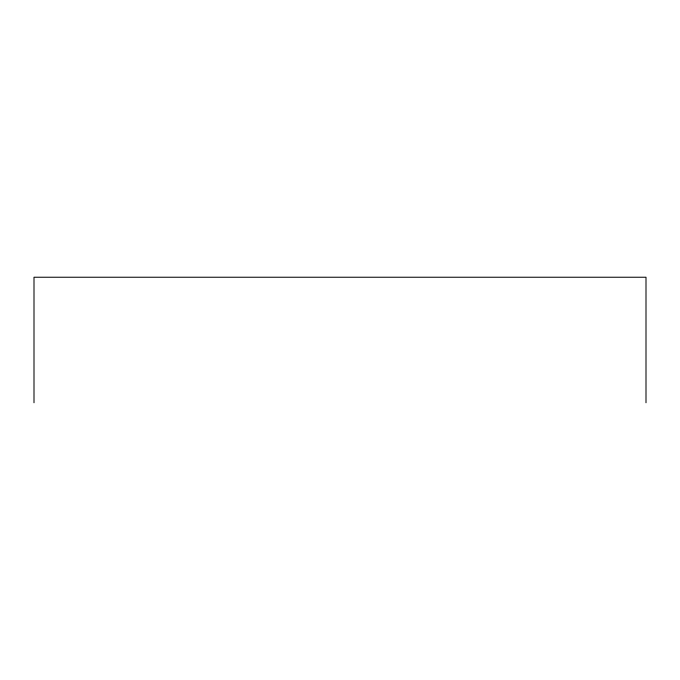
<?xml version="1.0" encoding="UTF-8"?>
<svg xmlns="http://www.w3.org/2000/svg" width="680" height="680" viewBox="0 0 680 680"><rect width="100%" height="100%" fill="white"/><g stroke="black" fill="none" stroke-linecap="round" stroke-linejoin="round"><path stroke-width="1.02" d="M646 402.764L646 277.236L34 277.236L34 402.764"/></g></svg>
